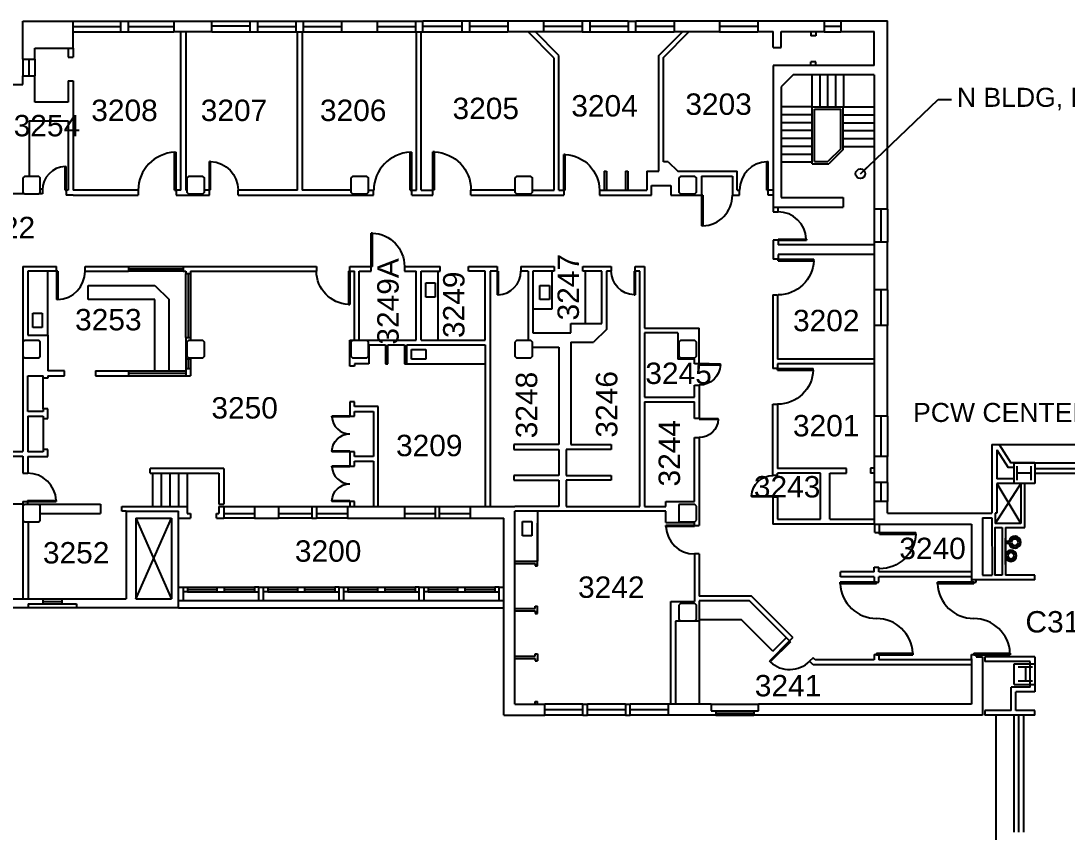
# Model space of a CAD drawing. Header units: inches. Extents: x -255 to 5932, y -1112 to 3109.
# Drawn here: x 1961 to 3281, y 1326 to 2350 of the extents above; entities that cross this region are included whole.
import ezdxf

# ---------------------------------------------------------------- set-up
doc = ezdxf.new("R2010")
doc.units = ezdxf.units.IN
doc.header["$LTSCALE"] = 48
doc.header["$MEASUREMENT"] = 0
doc.layers.get('0').update_dxf_attribs({"linetype": 'CONTINUOUS'})
for name, color, linetype in [('A-ANNO-RNUM', 4, 'CONTINUOUS'), ('A-ANNO-TEXT-STAIR', 4, 'CONTINUOUS'), ('A-DOOR', 2, 'CONTINUOUS'), ('A-FLOR-CASE', 3, 'CONTINUOUS'), ('A-FLOR-PFIX', 2, 'CONTINUOUS'), ('A-FLOR-STRS', 2, 'CONTINUOUS'), ('A-GLAZ', 2, 'CONTINUOUS'), ('A-GLAZ-SILL', 1, 'CONTINUOUS'), ('A-SHAFT', 1, 'CONTINUOUS'), ('A-WALL-FULL', 6, 'CONTINUOUS'), ('S-COLS', 5, 'CONTINUOUS')]:
    doc.layers.add(name, color=color, linetype=linetype)
doc.layers.get('0').freeze()
doc.styles.add('ARIAL', font='arial.ttf')
doc.styles.get("Standard").update_dxf_attribs({"font": 'SIMPLEX'})
doc.dimstyles.new('DIM1-4', dxfattribs={"dimscale": 48, "dimtxt": 0.09375, "dimasz": 0.125, "dimexe": 0.125, "dimexo": 0.09375, "dimgap": 0.046875, "dimtad": 1, "dimdec": 4, "dimzin": 7, "dimdsep": 46, "dimlunit": 4, "dimtxsty": 'Standard', "dimblk": 'TICK', "dimcen": 2.25, "dimdle": 1.5, "dimadec": 0, "dimazin": 0, "dimtfac": 1, "dimtdec": 4, "dimtix": 1, "dimtofl": 0, "dimtmove": 2, "dimatfit": 3, "dimldrblk": 'TICK', "dimfxl": 1, "dimtolj": 1, "dimtzin": 0, "dimarcsym": 0})

# ---------------------------------------------------------------- blocks, each defined once
blk = doc.blocks.new('DOOR42')
at = {"layer": 'A-DOOR'}
for p, q in [((0, 1.75), (0, 0)), ((0, 1.75), (42.5, 1.75)), ((0, 0), (42.5, 0)), ((42.5, 1.75), (42.5, 0))]:
    blk.add_line(p, q, dxfattribs=at)
blk.add_arc((0, 0), 42.5, 2.35991, 90, dxfattribs=at)
blk = doc.blocks.new('TICK')
at = {"linetype": 'Continuous'}
blk.add_line((0.99, 0), (-0.99, 0), dxfattribs=at)
at = {"color": 11}
blk.add_line((-0.22, -0.22), (0.22, 0.22), dxfattribs=at)
blk = doc.blocks.new('drinking_fountain_round_4114 - drinking_fountain_-_wall_mounted_359-1659656-DRINKING FOUNTAIN ENLARGED PLANS')
for p, q in [((-20, -2.6), (-20, -2.3)), ((-20, -2.6), (13, -2.6)), ((6.5, -7.2), (6.5, -2.6)), ((9.5, -2.6), (9.5, -7.2)), ((13, -2.6), (13, -2.3))]:
    blk.add_line(p, q)
for centre, radius, start, end in [((-9, -9.6), 7.11, 90, 270), ((-9, -9.6), 6, 90, 270), ((-9, -9.6), 4, 90, 270), ((-9, -9.6), 7.11, 270, 90), ((-9, -9.6), 6, 270, 90), ((-9, -9.6), 4, 270, 90), ((8, -14.5), 7.5, 101.537, 78.463), ((8, -14.5), 6.5, 90, 270), ((8, -14.5), 4.02, 90, 270), ((8, -14.5), 6.5, 270, 90), ((8, -14.5), 4.02, 270, 90)]:
    blk.add_arc(centre, radius, start, end)

msp = doc.modelspace()

# ---------------------------------------------------------------- linework, layer by layer
at = {"layer": 'A-FLOR-CASE'}
for p, q in [((1994.9, 1953), (1994.9, 2034.1)), ((2487, 2034), (2487, 1947)), ((2631, 2034), (2631, 1986)), ((2673, 2034), (2673, 1968)), ((2046, 1998), (2046, 2016)), ((2046, 2016), (2130, 2016)), ((2130, 2016), (2148, 1998)), ((2130, 1998), (2046, 1998)), ((2130, 1908), (2130, 1998)), ((2148, 1908), (2148, 1998)), ((2631, 1986), (2607, 1986)), ((2448, 1917), (2547, 1917)), ((1989, 1860), (1989, 1899)), ((1989, 1848.1), (1989, 1809.1)), ((1963.5, 1740), (1939.5, 1740)), ((2613, 1731), (2613, 1668)), ((2613, 1668), (2613, 1716)), ((2870.4, 1593.8), (2817, 1593.8)), ((2817, 1592.1), (2817, 1487.5)), ((2909.9, 1554.4), (2870.4, 1593.8)), ((2909.9, 1554.4), (2926.8, 1571.3))]:
    msp.add_line(p, q, dxfattribs=at)
at = {"layer": 'A-FLOR-PFIX'}
for p, q in [((2472, 2019), (2484, 2019)), ((2472, 2001), (2472, 2019)), ((2484, 2019), (2484, 2001)), ((2616, 2016), (2628, 2016)), ((2616, 1998), (2616, 2016)), ((2628, 2016), (2628, 1998)), ((2484, 2001), (2472, 2001)), ((2628, 1998), (2616, 1998)), ((1975.9, 1980.8), (1987.9, 1980.8)), ((1975.9, 1962.8), (1975.9, 1980.8)), ((1987.9, 1980.8), (1987.9, 1962.8)), ((1987.9, 1962.8), (1975.9, 1962.8)), ((2454, 1923), (2454, 1935)), ((2454, 1935), (2472, 1935)), ((2472, 1935), (2472, 1923)), ((2472, 1923), (2454, 1923)), ((2593.9, 1699.9), (2593.9, 1717.9)), ((2593.9, 1717.9), (2605.9, 1717.9)), ((2605.9, 1717.9), (2605.9, 1699.9)), ((2605.9, 1699.9), (2593.9, 1699.9))]:
    msp.add_line(p, q, dxfattribs=at)
at = {"layer": 'A-FLOR-STRS'}
for p, q in [((2959.5, 2241.3), (2959.5, 2281.5)), ((2969.5, 2241.3), (2969.5, 2281.5)), ((2979.5, 2241.3), (2979.5, 2281.5)), ((2989.5, 2241.3), (2989.5, 2281.5)), ((2999.5, 2241.3), (2999.5, 2281.5)), ((2959.5, 2241.3), (2920.5, 2241.3)), ((2959.5, 2231.3), (2920.5, 2231.3)), ((2959.5, 2169.3), (2959.5, 2241.3)), ((2959.5, 2241.3), (2998.8, 2241.3)), ((2962.5, 2172.3), (2962.5, 2238.3)), ((2962.5, 2238.3), (2995.8, 2238.3)), ((2995.8, 2188.5), (2995.8, 2238.3)), ((2998.8, 2187.3), (2998.8, 2241.3)), ((2998.8, 2241.3), (3037.8, 2241.3)), ((2998.8, 2231.3), (3037.8, 2231.3)), ((2959.5, 2221.3), (2920.5, 2221.3)), ((2998.8, 2221.3), (3037.8, 2221.3)), ((2959.5, 2211.3), (2920.5, 2211.3)), ((2998.8, 2211.3), (3037.8, 2211.3)), ((2959.5, 2201.3), (2920.5, 2201.3)), ((2998.8, 2201.3), (3037.8, 2201.3)), ((2959.5, 2191.3), (2920.5, 2191.3)), ((2959.5, 2181.3), (2920.5, 2181.3)), ((2995.8, 2188.5), (2979.5, 2172.3)), ((2998.8, 2187.3), (2980.8, 2169.3)), ((2998.8, 2191.3), (3037.8, 2191.3)), ((2959.5, 2171.3), (2920.5, 2171.3)), ((2959.5, 2169.3), (2980.8, 2169.3)), ((2962.5, 2172.3), (2979.5, 2172.3)), ((2127, 1779), (2127, 1737)), ((2138, 1779), (2138, 1737)), ((2149, 1779), (2149, 1737)), ((2160, 1779), (2160, 1737)), ((2171, 1779), (2171, 1737))]:
    msp.add_line(p, q, dxfattribs=at)
at = {"layer": 'A-GLAZ'}
for p, q in [((2026.9, 2342.8), (2087, 2342.8)), ((2096.4, 2342.8), (2153.9, 2342.8)), ((2250, 2342.9), (2202, 2342.9)), ((2259.9, 2342.8), (2307.9, 2342.8)), ((2317.8, 2342.8), (2365.4, 2342.8)), ((2410.5, 2342.8), (2458.8, 2342.8)), ((2468.3, 2342.9), (2517.7, 2342.9)), ((2527, 2342.9), (2575.6, 2342.9)), ((2620.5, 2342.9), (2669.4, 2342.9)), ((2679.7, 2342.9), (2727.6, 2342.9)), ((2737.1, 2342.9), (2785.5, 2342.9)), ((2842.8, 2343), (2890.8, 2343)), ((2974.8, 2343), (2995.8, 2343)), ((1971.1, 2301.3), (1971.1, 2280.3)), ((3046.1, 2112.3), (3046.1, 2070.3)), ((2097, 2037), (2165.9, 2037)), ((2171.9, 2031), (2171.9, 1950)), ((3046.1, 2010.3), (3046.1, 1965.3)), ((2172, 1923), (2172, 1911)), ((2097, 1905), (2169, 1905)), ((3046.1, 1851), (3046.1, 1800)), ((3240.5, 1785), (3334.5, 1785)), ((3046.1, 1767.3), (3046.1, 1743.3)), ((2217, 1728), (2256, 1728)), ((2286, 1728), (2328, 1728)), ((2334, 1728), (2373, 1728)), ((2445, 1728), (2484, 1728)), ((2489, 1728), (2528, 1728)), ((2171.2, 1632), (2208.9, 1632)), ((2217.9, 1632), (2256, 1632)), ((2272.5, 1632), (2310.4, 1632)), ((2319.4, 1632), (2357.2, 1632)), ((2373.8, 1632), (2411.6, 1632)), ((2420.6, 1632), (2458.5, 1632)), ((2475, 1632), (2512.6, 1632)), ((2521.6, 1632), (2559.2, 1632)), ((1989, 1617), (2013, 1617)), ((2622.1, 1480.8), (2670.1, 1480.8)), ((2676.2, 1480.8), (2724, 1480.8)), ((2730.1, 1480.8), (2778.2, 1480.8)), ((2838, 1476), (2886, 1476)), ((3220.5, 1326), (3220.5, 1473.5))]:
    msp.add_line(p, q, dxfattribs=at)
at = {"layer": 'A-GLAZ-SILL'}
for p, q in [((2026.8, 2349.6), (2087, 2349.6)), ((2096.4, 2349.6), (2153.9, 2349.6)), ((2201.9, 2349.6), (2249.9, 2349.6)), ((2259.9, 2349.6), (2307.9, 2349.6)), ((2317.8, 2349.6), (2365.4, 2349.6)), ((2410.4, 2349.6), (2458.8, 2349.6)), ((2468.3, 2349.7), (2517.7, 2349.7)), ((2527.1, 2349.7), (2575.4, 2349.7)), ((2620.4, 2349.7), (2669.3, 2349.7)), ((2727.5, 2349.6), (2679.6, 2349.6)), ((2785.4, 2349.6), (2736.9, 2349.6)), ((2842.8, 2349.7), (2890.8, 2349.7)), ((2974.8, 2349.7), (2995.8, 2349.7)), ((2026.8, 2335.8), (2087, 2335.8)), ((2096.7, 2335.8), (2153.9, 2335.8)), ((2201.9, 2335.8), (2249.9, 2335.8)), ((2259.9, 2335.8), (2307.9, 2335.8)), ((2317.8, 2335.8), (2365.4, 2335.8)), ((2410.4, 2335.9), (2458.8, 2335.9)), ((2468.3, 2336), (2517.7, 2336)), ((2527.1, 2336), (2575.4, 2336)), ((2620.4, 2336.2), (2669.3, 2336.2)), ((2679.6, 2336.1), (2727.5, 2336.1)), ((2736.9, 2336.1), (2785.4, 2336.1)), ((2842.8, 2336.1), (2890.8, 2336.1)), ((2974.8, 2336.1), (2995.8, 2336.1)), ((1963.5, 2301.3), (1963.5, 2280.3)), ((1978.8, 2301.3), (1978.8, 2280.3)), ((3037.8, 2112.3), (3037.8, 2070.3)), ((3054.5, 2112.3), (3054.5, 2070.3)), ((2097, 2040), (2165.9, 2040)), ((2165.9, 2034), (2097, 2034)), ((2168.9, 2031), (2168.9, 1950)), ((2174.9, 2031), (2174.9, 1950)), ((3037.8, 2010.3), (3037.8, 1965.3)), ((3054.5, 2010.3), (3054.5, 1965.3)), ((2169, 1923), (2169, 1911)), ((2175, 1923), (2175, 1911)), ((2097, 1908), (2169, 1908)), ((2097, 1902), (2169, 1902)), ((3037.8, 1851), (3037.8, 1800)), ((3054.5, 1851), (3054.5, 1800)), ((3240.5, 1792), (3334.5, 1792)), ((3240.5, 1779), (3334.5, 1779)), ((3037.8, 1767.3), (3037.8, 1743.3)), ((3054.5, 1767.3), (3054.5, 1743.3)), ((2217, 1737), (2256, 1737)), ((2286, 1737), (2328, 1737)), ((2334, 1737), (2373, 1737)), ((2445, 1737), (2484, 1737)), ((2489, 1737), (2528, 1737)), ((2256, 1722), (2217, 1722)), ((2328, 1722), (2286, 1722)), ((2373, 1722), (2334, 1722)), ((2445, 1722), (2484, 1722)), ((2489, 1722), (2528, 1722)), ((2171.2, 1635), (2208.9, 1635)), ((2171.2, 1629), (2208.9, 1629)), ((2217.9, 1635), (2256, 1635)), ((2217.9, 1629), (2256, 1629)), ((2272.5, 1635), (2310.4, 1635)), ((2272.5, 1629), (2357.2, 1629)), ((2319.4, 1635), (2357.2, 1635)), ((2373.8, 1635), (2411.6, 1635)), ((2373.8, 1629), (2458.5, 1629)), ((2420.6, 1635), (2458.5, 1635)), ((2475, 1635), (2512.6, 1635)), ((2475, 1629), (2512.6, 1629)), ((2521.6, 1635), (2559.2, 1635)), ((2521.6, 1629), (2559.2, 1629)), ((1989, 1620.5), (2013, 1620.5)), ((1989, 1614), (2013, 1614)), ((2622, 1487.8), (2670, 1487.8)), ((2676, 1487.8), (2724, 1487.8)), ((2730, 1487.8), (2778.2, 1487.8)), ((2832, 1487.5), (2892, 1487.5)), ((2838, 1479), (2886, 1479)), ((2670, 1473.7), (2622, 1473.7)), ((2724, 1473.7), (2676, 1473.7)), ((2778.2, 1473.7), (2730, 1473.7)), ((2838, 1473.5), (2886, 1473.5)), ((3214.5, 1326), (3214.5, 1473.5)), ((3226.5, 1326), (3226.5, 1473.5))]:
    msp.add_line(p, q, dxfattribs=at)
at = {"layer": 'A-SHAFT'}
for p, q in [((2106, 1722), (2151, 1620)), ((2106, 1620), (2151, 1722))]:
    msp.add_line(p, q, dxfattribs=at)
for points in [[(3223, 1766), (3190.5, 1715.3)], [(3192.5, 1766), (3223, 1715.3)]]:
    msp.add_lwpolyline(points, dxfattribs=at)
at = {"layer": 'A-WALL-FULL'}
for p, q in [((1963.5, 2349.5), (2026.8, 2349.5)), ((1963.5, 2301.3), (1963.5, 2349.5)), ((2026.8, 2315.5), (2026.8, 2349.5)), ((2087, 2335.9), (2087, 2349.6)), ((2087, 2349.6), (2096.4, 2349.6)), ((2096.4, 2349.6), (2096.4, 2335.9)), ((2153.9, 2349.6), (2153.9, 2335.8)), ((2153.9, 2349.6), (2201.9, 2349.6)), ((2201.9, 2335.8), (2201.9, 2349.6)), ((2249.9, 2349.6), (2249.9, 2335.8)), ((2249.9, 2349.6), (2259.9, 2349.6)), ((2259.9, 2335.8), (2259.9, 2349.6)), ((2307.9, 2349.6), (2307.9, 2335.8)), ((2307.9, 2349.6), (2317.8, 2349.6)), ((2317.8, 2335.8), (2317.8, 2349.6)), ((2365.4, 2349.6), (2365.4, 2335.9)), ((2365.4, 2349.6), (2410.4, 2349.6)), ((2410.4, 2349.6), (2410.4, 2335.9)), ((2458.8, 2349.6), (2458.8, 2335.9)), ((2458.8, 2349.6), (2468.3, 2349.6)), ((2468.3, 2336), (2468.3, 2349.6)), ((2517.7, 2336), (2517.7, 2349.7)), ((2517.7, 2349.7), (2527.1, 2349.7)), ((2527.1, 2349.7), (2527.1, 2336)), ((2575.4, 2349.7), (2575.4, 2336.2)), ((2575.4, 2349.7), (2620.4, 2349.7)), ((2620.4, 2349.7), (2620.4, 2336.2)), ((2669.3, 2349.7), (2669.3, 2336.2)), ((2669.3, 2349.7), (2679.6, 2349.7)), ((2679.6, 2336.1), (2679.6, 2349.7)), ((2727.5, 2349.5), (2727.5, 2336.1)), ((2727.6, 2349.6), (2736.9, 2349.6)), ((2736.9, 2336.1), (2736.9, 2349.6)), ((2785.4, 2349.7), (2785.4, 2336.2)), ((2785.4, 2349.7), (2842.8, 2349.7)), ((2842.8, 2349.7), (2842.8, 2336.2)), ((2890.8, 2349.7), (2890.8, 2336.2)), ((2890.8, 2349.7), (2974.8, 2349.7)), ((2974.8, 2349.7), (2974.8, 2336.2)), ((2995.8, 2349.7), (2995.8, 2336.2)), ((2995.8, 2349.7), (3054.5, 2349.7)), ((3054.5, 2112.3), (3054.5, 2349.7)), ((2087, 2335.8), (2096.7, 2335.8)), ((2201.9, 2335.8), (2153.9, 2335.8)), ((2163, 2136), (2163, 2335.9)), ((2169, 2335.8), (2169, 2136)), ((2249.9, 2335.8), (2259.9, 2335.8)), ((2307.9, 2335.8), (2317.8, 2335.8)), ((2310.1, 2136), (2310.1, 2335.9)), ((2315.9, 2335.8), (2315.9, 2136)), ((2365.4, 2335.9), (2410.4, 2335.9)), ((2458.8, 2335.9), (2468.3, 2335.9)), ((2460.3, 2136), (2460.3, 2336.2)), ((2466, 2136), (2466, 2336.2)), ((2517.7, 2336), (2527.1, 2336)), ((2575.4, 2336.2), (2620.4, 2336.2)), ((2634, 2302.9), (2600.8, 2336.2)), ((2640, 2306), (2609.9, 2336.2)), ((2669.3, 2336), (2679.6, 2336)), ((2727.5, 2336.1), (2736.9, 2336.1)), ((2766, 2305.9), (2796.3, 2336.2)), ((2772, 2303.7), (2804.5, 2336.2)), ((2785.4, 2336.2), (2842.8, 2336.2)), ((2890.8, 2336.2), (2910.5, 2336.2)), ((2910.5, 2316.3), (2910.5, 2336.2)), ((2920.5, 2316.3), (2920.5, 2336.2)), ((2920.5, 2336.2), (2974.8, 2336.2)), ((2958, 2336.3), (2958, 2331)), ((2964.1, 2331), (2958, 2331)), ((2964.1, 2336.3), (2964.1, 2331)), ((2995.8, 2336.2), (3037.8, 2336.2)), ((3037.8, 2293.5), (3037.8, 2336.2)), ((1978.8, 2315.5), (2026.8, 2315.5)), ((1978.8, 2301.3), (1978.8, 2315.5)), ((2020.8, 2315.5), (2020.8, 2304)), ((2026.8, 2315.5), (2026.8, 2304)), ((2910.5, 2316.3), (2920.5, 2316.3)), ((1963.5, 2301.3), (1978.8, 2301.3)), ((2020.8, 2304), (2026.8, 2304)), ((2634, 2136.1), (2634, 2302.9)), ((2640, 2136), (2640, 2306)), ((2766, 2160), (2766, 2305.9)), ((2772, 2172), (2772, 2303.7)), ((2964.1, 2298), (2958, 2298)), ((2958, 2293.5), (2958, 2298)), ((2964.1, 2293.5), (2964.1, 2298)), ((2910.5, 2293.5), (2910.5, 2114.7)), ((3037.8, 2293.5), (2910.5, 2293.5)), ((1963.5, 2269.5), (1963.5, 2280.3)), ((1963.5, 2280.3), (1978.8, 2280.3)), ((1978.8, 2247.3), (1978.8, 2280.3)), ((2020.8, 2274), (2026.8, 2274)), ((2020.8, 2274), (2020.8, 2247.3)), ((2026.8, 2274), (2026.8, 2136)), ((2935.5, 2281.5), (2920.5, 2266.5)), ((3037.8, 2281.5), (2935.5, 2281.5)), ((3037.8, 2281.5), (3037.8, 2112.3)), ((3054.5, 2202.5), (3054.5, 2277.4)), ((1936.8, 2269.5), (1963.5, 2269.5)), ((2920.5, 2266.5), (2920.5, 2126.7)), ((2020.8, 2247.3), (1978.8, 2247.3)), ((1971.3, 2223.5), (1971.3, 2153.5)), ((1971.3, 2223.5), (2020.8, 2223.5)), ((2020.8, 2223.5), (2020.8, 2136)), ((2778, 2172), (2772, 2172)), ((2778, 2172), (2790, 2160)), ((2697, 2160), (2700, 2160)), ((2697, 2160), (2697, 2136)), ((2700, 2160), (2700, 2136)), ((2724, 2160), (2727, 2160)), ((2724, 2160), (2724, 2136)), ((2727, 2160), (2727, 2136)), ((2751, 2160), (2751, 2136)), ((2751, 2160), (2766, 2160)), ((2790, 2160), (2865, 2160)), ((2820, 2154), (2820, 2130)), ((2820, 2154), (2859, 2154)), ((2859, 2154), (2859, 2130)), ((2865, 2136), (2865, 2160)), ((2757, 2130), (2757, 2142)), ((2757, 2142), (2781, 2142)), ((2781, 2142), (2781, 2130)), ((1965.5, 2131.5), (1935, 2131.5)), ((1988.2, 2131.6), (1983.6, 2131.6)), ((1988.2, 2137.5), (1985.5, 2137.5)), ((1988.2, 2137.5), (1988.2, 2131.6)), ((2020.8, 2136), (2018.2, 2136)), ((2018.2, 2136), (2018.2, 2130)), ((2026.8, 2130), (2018.2, 2130)), ((2109, 2136), (2026.8, 2136)), ((2026.8, 2130), (2109, 2130)), ((2109, 2136), (2109, 2130)), ((2157, 2136), (2157, 2130)), ((2163, 2136), (2157, 2136)), ((2157, 2130), (2199, 2130)), ((2170.5, 2136), (2169, 2136)), ((2199, 2136), (2192.5, 2136)), ((2199, 2130), (2199, 2136)), ((2235, 2130), (2235, 2136)), ((2310.1, 2136), (2235, 2136)), ((2235, 2130), (2406.1, 2130)), ((2377.6, 2136), (2315.9, 2136)), ((2399.6, 2136), (2406.1, 2136)), ((2406.1, 2130), (2406.1, 2136)), ((2454.3, 2130), (2454.3, 2136)), ((2454.3, 2136), (2460.3, 2136)), ((2454.3, 2130), (2481, 2130)), ((2466, 2136), (2481, 2136)), ((2481, 2130), (2481, 2136)), ((2529, 2130), (2529, 2136.1)), ((2584.5, 2136.1), (2529, 2136.1)), ((2529, 2130), (2646, 2130)), ((2606.6, 2136.1), (2634, 2136.1)), ((2640, 2136), (2646, 2136)), ((2646, 2136), (2646, 2130)), ((2691, 2136), (2691, 2130)), ((2691, 2136), (2751, 2136)), ((2691, 2130), (2757, 2130)), ((2781, 2130), (2820, 2130)), ((2859, 2130), (2868, 2130)), ((2865, 2136), (2868, 2136)), ((2868, 2130), (2868, 2136)), ((2904, 2130), (2904, 2136.1)), ((2910.5, 2136.1), (2904, 2136.1)), ((2910.5, 2130), (2904, 2130)), ((2920.5, 2126.7), (2998.8, 2126.7)), ((2998.8, 2126.7), (2998.8, 2114.7)), ((2910.5, 2114.7), (2998.8, 2114.7)), ((2910.5, 2114.7), (2910.5, 2108.7)), ((2916.5, 2108.7), (2916.5, 2114.7)), ((2910.5, 2108.7), (2916.5, 2108.7)), ((3054.5, 2112.3), (3037.8, 2112.3)), ((2916.5, 2073), (2910.5, 2073)), ((2910.5, 2073), (2910.5, 2049)), ((2916.5, 2073), (2916.5, 2067.1)), ((3038, 2067.1), (2916.5, 2067.1)), ((3054.5, 2070.3), (3037.8, 2070.3)), ((3037.8, 2070.3), (3037.8, 2010.3)), ((3054.5, 2010.3), (3054.5, 2070.3)), ((2916.5, 2049), (2910.5, 2049)), ((2916.5, 2055), (2916.5, 2049)), ((3038, 2055), (2916.5, 2055)), ((1963.5, 2040), (1963.5, 1806.5)), ((1963.5, 2040), (2006, 2040)), ((1969.9, 2034), (1969.9, 1953)), ((2006, 2034), (1969.9, 2034)), ((2006, 2034), (2006, 2040)), ((2042, 2034), (2042, 2040)), ((2042, 2040), (2097, 2040)), ((2042, 2034), (2097, 2034)), ((2097, 2040), (2097, 2034)), ((2165.9, 2040), (2165.9, 2034)), ((2165.9, 2040), (2334, 2040)), ((2165.9, 2034), (2169, 2034)), ((2169, 2034), (2169, 2031)), ((2174.9, 2034), (2334, 2034)), ((2174.9, 2034), (2174.9, 2031)), ((2334, 2040), (2334, 2034)), ((2376, 2034), (2376, 2040)), ((2376, 2040), (2403, 2040)), ((2376, 2034), (2382, 2034)), ((2382, 1947), (2382, 2034)), ((2388, 1947), (2388, 2034)), ((2388, 2034), (2403, 2034)), ((2403, 2034), (2403, 2040)), ((2445, 2040), (2445, 2034)), ((2445, 2040), (2490, 2040)), ((2445, 2034), (2460, 2034)), ((2460, 1947), (2460, 2034)), ((2466, 1947), (2466, 2034)), ((2466, 2034), (2490, 2034)), ((2490, 2034), (2490, 2040)), ((2526, 2034), (2526, 2040)), ((2526, 2040), (2562, 2040)), ((2547, 2034), (2526, 2034)), ((2547, 1947), (2547, 2034)), ((2562, 2034), (2553, 2034)), ((2553, 2034), (2553, 1737)), ((2562, 2040), (2562, 2034)), ((2592, 2040), (2592, 2034)), ((2592, 2040), (2634, 2040)), ((2601, 2034), (2592, 2034)), ((2601, 2034), (2601, 1947)), ((2634, 2034), (2607, 2034)), ((2607, 2034), (2607, 1956)), ((2634, 2040), (2634, 2034)), ((2670, 2034), (2670, 2040)), ((2670, 2040), (2706, 2040)), ((2694, 2034), (2670, 2034)), ((2694, 1968), (2694, 2034)), ((2706, 2034), (2700, 2034)), ((2700, 2034), (2700, 1960.3)), ((2706, 2040), (2706, 2034)), ((2736, 2034), (2736, 2040)), ((2736, 2040), (2748, 2040)), ((2742, 2034), (2736, 2034)), ((2742, 1737), (2742, 2034)), ((2748, 2040), (2748, 1962)), ((2168.9, 2031), (2174.9, 2031)), ((3054.5, 2010.3), (3037.8, 2010.3)), ((2910, 2004), (2910, 1911)), ((2910, 2004), (2916, 2004)), ((2916, 2004), (2916, 1923)), ((2655, 1956), (2655, 1968)), ((2655, 1968), (2694, 1968)), ((2607, 1956), (2655, 1956)), ((2700, 1960.3), (2683.8, 1944.2)), ((2748, 1962), (2817, 1962)), ((2790, 1956), (2748, 1956)), ((2748, 1956), (2748, 1875)), ((2790, 1956), (2790, 1923)), ((2817, 1917), (2817, 1962)), ((3054.5, 1965.3), (3037.8, 1965.3)), ((3037.8, 1965.3), (3037.8, 1851)), ((3054.5, 1851), (3054.5, 1965.3)), ((1969.9, 1953), (1994.9, 1953)), ((1995, 1953), (1995, 1908)), ((2168.9, 1950), (2174.9, 1950)), ((2169, 1950), (2169, 1947)), ((2169, 1947), (2169, 1923)), ((2174.9, 1950), (2174.9, 1946.5)), ((2376, 1947), (2382, 1947)), ((2376, 1914), (2376, 1947)), ((2388, 1947), (2460, 1947)), ((2400, 1941), (2421, 1941)), ((2400, 1941), (2400, 1917)), ((2421, 1941), (2421, 1917)), ((2424, 1917), (2424, 1941)), ((2424, 1941), (2445, 1941)), ((2445, 1941), (2445, 1917)), ((2448, 1917), (2448, 1941)), ((2448, 1941), (2547, 1941)), ((2466, 1947), (2547, 1947)), ((2547, 1941), (2547, 1737)), ((2655, 1944.2), (2655, 1815)), ((2655, 1944.2), (2683.8, 1944.2)), ((2607, 1938), (2640, 1938)), ((2640, 1938), (2640, 1815)), ((2175, 1923), (2169, 1923)), ((2175, 1924.5), (2175, 1923)), ((2400, 1917), (2382, 1917)), ((2382, 1917), (2382, 1914)), ((2421, 1917), (2424, 1917)), ((2445, 1917), (2448, 1917)), ((2811, 1923), (2790, 1923)), ((2811, 1917), (2811, 1923)), ((2817, 1917), (2811, 1917)), ((3038, 1923), (2916, 1923)), ((2916, 1917), (2916, 1911)), ((3038, 1917), (2916, 1917)), ((1969.9, 1902), (1989, 1902)), ((1969.9, 1857), (1969.9, 1902)), ((1989, 1899), (1989, 1902)), ((2016, 1908), (1995, 1908)), ((1995, 1902), (1995, 1899)), ((1995, 1902), (2016, 1902)), ((2016, 1902), (2016, 1908)), ((2055, 1908), (2097, 1908)), ((2055, 1908), (2055, 1902)), ((2055, 1902), (2097, 1902)), ((2097, 1908), (2097, 1902)), ((2169, 1911), (2175, 1911)), ((2169, 1911), (2169, 1908)), ((2169, 1908), (2169, 1902)), ((2169, 1902), (2175, 1902)), ((2175, 1911), (2175, 1902)), ((2382, 1914), (2376, 1914)), ((2916, 1911), (2910, 1911)), ((1995, 1899), (1989, 1899)), ((2811, 1875), (2811, 1890)), ((2811, 1890), (2817, 1890)), ((2817, 1890), (2817, 1848)), ((2748, 1875), (2811, 1875)), ((2382, 1869), (2376, 1869)), ((2376, 1869), (2376, 1851)), ((2382, 1863), (2382, 1869)), ((2412, 1863), (2382, 1863)), ((2412, 1737), (2412, 1863)), ((2748, 1869), (2811, 1869)), ((2748, 1869), (2748, 1737)), ((2811, 1848), (2811, 1869)), ((2910, 1776), (2910, 1866)), ((2910, 1866), (2916, 1866)), ((2916, 1866), (2916, 1785)), ((1989, 1857), (1969.9, 1857)), ((1969.9, 1851), (1969.9, 1806)), ((1969.9, 1851), (1989, 1851)), ((1995, 1860), (1989, 1860)), ((1989, 1860), (1989, 1857)), ((1989, 1851), (1989, 1848)), ((1995, 1848), (1995, 1860)), ((2376, 1851), (2382, 1851)), ((2382, 1851), (2382, 1857)), ((2382, 1857), (2406, 1857)), ((2406, 1857), (2406, 1800)), ((3054.5, 1851), (3037.8, 1851)), ((1989, 1848), (1995, 1848)), ((2817, 1848), (2811, 1848)), ((2811, 1743), (2811, 1824)), ((2811, 1824), (2817, 1824)), ((2817, 1824), (2817, 1713)), ((1995, 1809), (1989, 1809)), ((1989, 1809), (1989, 1806)), ((1995, 1800), (1995, 1809)), ((2640, 1815), (2583, 1815)), ((2583, 1815), (2583, 1809)), ((2583, 1809), (2640, 1809)), ((2640, 1809), (2640, 1776)), ((2649, 1809), (2649, 1776)), ((2706, 1809), (2649, 1809)), ((2655, 1815), (2706, 1815)), ((2706, 1815), (2706, 1809)), ((3186.5, 1815), (3195.5, 1815)), ((3186.5, 1815), (3186.5, 1728.5)), ((3195.5, 1815), (3552, 1815)), ((3195.5, 1815), (3210.2, 1792)), ((1926, 1806.5), (1963.5, 1806.5)), ((1926, 1800.5), (1963.5, 1800.5)), ((1963.5, 1800.5), (1963.5, 1779)), ((1989, 1806), (1969.9, 1806)), ((1969.9, 1800), (1995, 1800)), ((1969.9, 1800), (1969.9, 1779)), ((2382, 1806), (2376, 1806)), ((2376, 1806), (2376, 1788)), ((2382, 1800), (2382, 1806)), ((2406, 1800), (2382, 1800)), ((3054.5, 1800), (3037.8, 1800)), ((3037.8, 1800), (3037.8, 1767.3)), ((3054.5, 1767.3), (3054.5, 1800)), ((3192.5, 1808.6), (3192.5, 1772)), ((3192.5, 1808.6), (3207, 1786)), ((2217, 1785), (2124, 1785)), ((2124, 1779), (2124, 1785)), ((2217, 1785), (2217, 1740)), ((2376, 1788), (2382, 1788)), ((2382, 1788), (2382, 1794)), ((2382, 1794), (2406, 1794)), ((2406, 1794), (2406, 1737)), ((3003, 1785), (2916, 1785)), ((3003, 1779), (3003, 1785)), ((3033, 1785.2), (3033, 1779)), ((3037.7, 1785.2), (3033, 1785.2)), ((3214.5, 1786), (3207, 1786)), ((3240.5, 1792), (3210.2, 1792)), ((3214.5, 1766), (3214.5, 1792)), ((3214.5, 1792), (3240.5, 1792)), ((3240.5, 1792), (3240.5, 1766)), ((1963.5, 1779), (1969.9, 1779)), ((2124, 1779), (2211, 1779)), ((2211, 1779), (2211, 1740)), ((2640, 1776), (2583, 1776)), ((2583, 1776), (2583, 1770)), ((2583, 1770), (2640, 1770)), ((2640, 1770), (2640, 1737)), ((2649, 1776), (2706, 1776)), ((2649, 1770), (2649, 1737)), ((2706, 1770), (2649, 1770)), ((2706, 1776), (2706, 1770)), ((2916, 1776), (2910, 1776)), ((2970, 1779), (2916, 1779)), ((2916, 1776), (2916, 1779)), ((2970, 1720.9), (2970, 1779)), ((2982, 1721), (2982, 1779)), ((2982, 1779), (3003, 1779)), ((3037.7, 1779), (3033, 1779)), ((3214.5, 1772), (3192.5, 1772)), ((3054.5, 1767.3), (3037.8, 1767.3)), ((3214.5, 1766), (3192.5, 1766)), ((3192.5, 1766), (3192.5, 1728.5)), ((3240.5, 1766), (3214.5, 1766)), ((3223, 1766), (3223, 1715.3)), ((3228, 1710.3), (3228, 1766)), ((1963.5, 1743), (1969.5, 1743)), ((1963.5, 1743), (1963.5, 1620.5)), ((1969.5, 1743), (1969.5, 1740)), ((2382, 1743), (2376, 1743)), ((2376, 1743), (2376, 1737)), ((2382, 1737), (2382, 1743)), ((2775, 1737), (2775, 1743)), ((2775, 1743), (2811, 1743)), ((2910, 1749), (2916, 1749)), ((2910, 1749), (2910, 1714.5)), ((2916, 1749), (2916, 1720.9)), ((3054.5, 1743.3), (3037.8, 1743.3)), ((3037.8, 1743.3), (3037.8, 1714.5)), ((3054.5, 1728.5), (3054.5, 1743.3)), ((1969.5, 1740), (2061.5, 1740)), ((2061.5, 1740), (2061.5, 1728)), ((2088.5, 1737), (2171, 1737)), ((2088.5, 1731), (2088.5, 1737)), ((2094, 1731), (2088.5, 1731)), ((2094, 1731), (2094, 1620.5)), ((2094, 1731), (2160, 1731)), ((2160, 1609), (2160, 1731)), ((2171, 1737), (2171, 1728)), ((2211, 1740), (2217, 1740)), ((2211, 1737), (2211, 1728)), ((2211, 1737), (2217, 1737)), ((2217, 1737), (2217, 1722)), ((2256, 1737), (2256, 1722)), ((2256, 1737), (2286, 1737)), ((2286, 1737), (2286, 1722)), ((2328, 1737), (2328, 1722)), ((2328, 1737), (2334, 1737)), ((2334, 1737), (2334, 1722)), ((2373, 1737), (2373, 1722)), ((2373, 1737), (2376, 1737)), ((2376, 1737), (2445, 1737)), ((2445, 1737), (2445, 1722)), ((2484, 1737), (2484, 1722)), ((2484, 1737), (2489, 1737)), ((2489, 1737), (2489, 1722)), ((2528, 1737), (2528, 1722)), ((2528, 1737), (2584.5, 1737)), ((2640, 1737), (2584.5, 1737)), ((2584.5, 1487.6), (2584.5, 1731)), ((2775, 1731), (2584.5, 1731)), ((2649, 1737), (2742, 1737)), ((2748, 1737), (2775, 1737)), ((2775, 1716.9), (2775, 1731)), ((1970, 1717.5), (1970, 1620.5)), ((1986, 1728), (2061.5, 1728)), ((2106, 1722), (2151, 1722)), ((2106, 1722), (2106, 1620.5)), ((2151, 1722), (2151, 1620.5)), ((2160, 1722), (2175, 1722)), ((2171, 1728), (2175, 1728)), ((2175, 1728), (2175, 1722)), ((2208, 1722), (2208, 1728)), ((2208, 1728), (2211, 1728)), ((2208, 1722), (2217, 1722)), ((2256, 1722), (2286, 1722)), ((2328, 1722), (2334, 1722)), ((2373, 1722), (2445, 1722)), ((2484, 1722), (2489, 1722)), ((2528, 1722), (2570.5, 1722)), ((2570.5, 1473.7), (2570.5, 1722)), ((2775, 1716.9), (2811, 1716.9)), ((2811, 1713), (2811, 1716.9)), ((2916, 1720.9), (2970, 1720.9)), ((2982, 1721), (3037.7, 1721)), ((3054.5, 1728.5), (3174.5, 1728.5)), ((3174.5, 1728.5), (3186.5, 1728.5)), ((3174.5, 1722.5), (3186.5, 1722.5)), ((3174.5, 1722.5), (3174.5, 1650.3)), ((3186.5, 1722.5), (3186.6, 1650.3)), ((3192.5, 1728.5), (3190.5, 1728.5)), ((3190.5, 1728.5), (3190.5, 1715.3)), ((2811, 1713), (2817, 1713)), ((3038.6, 1714.5), (2910, 1714.5)), ((3038.5, 1714.5), (3160.5, 1714.5)), ((3038.5, 1704), (3038.5, 1714.5)), ((3038.5, 1704), (3044.5, 1704)), ((3044.5, 1704), (3044.5, 1714.5)), ((3160.5, 1714.5), (3160.5, 1644.3)), ((3223, 1715.3), (3190.5, 1715.3)), ((3190.5, 1710.3), (3199.4, 1710.3)), ((3199.4, 1710.3), (3199.4, 1650.3)), ((3203.5, 1710.3), (3228, 1710.3)), ((2817, 1677), (2811, 1677)), ((2811, 1677), (2811, 1617)), ((2817, 1677), (2817, 1623.8)), ((2584.9, 1668), (2613, 1668)), ((2584.9, 1665), (2610, 1665)), ((2610, 1665), (2610, 1662)), ((2613, 1662), (2613, 1668)), ((2610, 1662), (2613, 1662)), ((3037.8, 1654.3), (2995.2, 1654.3)), ((2995.2, 1648.3), (2995.2, 1654.3)), ((3037.8, 1660.3), (3043.8, 1660.3)), ((3037.8, 1654.3), (3037.8, 1660.3)), ((3043.8, 1654.3), (3043.8, 1660.3)), ((3160.5, 1654.3), (3043.8, 1654.3)), ((3174.5, 1650.3), (3186.6, 1650.3)), ((3199.4, 1650.3), (3192.5, 1650.3)), ((3240.5, 1650.3), (3203.5, 1650.3)), ((3240.5, 1644.3), (3240.5, 1650.3)), ((3037.8, 1648.3), (2995.2, 1648.3)), ((3037.8, 1648.3), (3037.8, 1641.3)), ((3037.8, 1641.3), (3043.8, 1641.3)), ((3160.5, 1648.3), (3043.8, 1648.3)), ((3043.8, 1641.3), (3043.8, 1648.3)), ((3174.5, 1644.3), (3160.5, 1644.3)), ((3160.5, 1644.3), (3160.5, 1641.3)), ((3160.5, 1641.3), (3166.5, 1641.3)), ((3166.5, 1641.3), (3166.5, 1644.3)), ((3240.5, 1644.3), (3174.5, 1644.3)), ((2160, 1635), (2166, 1635)), ((2160, 1618.2), (2160, 1635)), ((2166, 1635), (2171.2, 1635)), ((2166, 1618.2), (2166, 1635)), ((2171.2, 1629), (2166, 1629)), ((2171.2, 1635), (2171.2, 1629)), ((2208.9, 1635), (2217.9, 1635)), ((2208.9, 1629), (2208.9, 1635)), ((2208.9, 1629), (2217.9, 1629)), ((2217.9, 1629), (2217.9, 1635)), ((2261.2, 1635), (2256, 1635)), ((2256, 1635), (2256, 1629)), ((2256, 1629), (2261.2, 1629)), ((2261.2, 1618.2), (2261.2, 1635)), ((2261.2, 1635), (2267.2, 1635)), ((2267.2, 1618.2), (2267.2, 1635)), ((2267.2, 1635), (2272.5, 1635)), ((2272.5, 1629), (2267.2, 1629)), ((2272.5, 1635), (2272.5, 1629)), ((2310.4, 1629), (2310.4, 1635)), ((2310.4, 1635), (2319.4, 1635)), ((2310.4, 1629), (2319.4, 1629)), ((2319.4, 1629), (2319.4, 1635)), ((2357.2, 1635), (2357.2, 1629)), ((2362.5, 1635), (2357.2, 1635)), ((2357.2, 1629), (2362.5, 1629)), ((2362.5, 1635), (2368.5, 1635)), ((2362.5, 1618.2), (2362.5, 1635)), ((2368.5, 1635), (2373.8, 1635)), ((2368.5, 1618.2), (2368.5, 1635)), ((2373.8, 1629), (2368.5, 1629)), ((2373.8, 1635), (2373.8, 1629)), ((2411.6, 1635), (2420.6, 1635)), ((2411.6, 1629), (2411.6, 1635)), ((2411.6, 1629), (2420.6, 1629)), ((2420.6, 1629), (2420.6, 1635)), ((2458.5, 1635), (2458.5, 1629)), ((2463.8, 1635), (2458.5, 1635)), ((2458.5, 1629), (2463.8, 1629)), ((2463.8, 1635), (2469.8, 1635)), ((2463.8, 1618.2), (2463.8, 1635)), ((2469.8, 1635), (2475, 1635)), ((2469.8, 1618.2), (2469.8, 1635)), ((2475, 1629), (2469.8, 1629)), ((2475, 1635), (2475, 1629)), ((2512.6, 1629), (2512.6, 1635)), ((2512.6, 1635), (2521.6, 1635)), ((2512.6, 1629), (2521.6, 1629)), ((2521.6, 1629), (2521.6, 1635)), ((2564.5, 1635), (2559.2, 1635)), ((2559.2, 1635), (2559.2, 1629)), ((2559.2, 1629), (2564.5, 1629)), ((2564.5, 1618.2), (2564.5, 1635)), ((2564.5, 1635), (2570.5, 1635)), ((2570.5, 1618.2), (2570.5, 1635)), ((1630.5, 1620.5), (1989, 1620.5)), ((1970, 1614), (1989, 1614)), ((1970, 1614), (1970, 1609)), ((1989, 1614), (1989, 1620.5)), ((2013, 1614), (2013, 1620.5)), ((2013, 1620.5), (2094, 1620.5)), ((2013, 1614), (2031, 1614)), ((2031, 1614), (2031, 1609)), ((2106, 1620.5), (2151, 1620.5)), ((2160, 1618.2), (2570.5, 1618.2)), ((2610, 1608.1), (2610, 1611)), ((2610, 1611), (2613, 1611)), ((2613, 1602), (2613, 1611)), ((2613, 1602), (2613, 1611)), ((2781, 1488), (2781, 1617)), ((2781, 1617), (2811, 1617)), ((2882.9, 1623.8), (2817, 1623.8)), ((2880.4, 1617.8), (2817, 1617.8)), ((2817, 1617.8), (2817, 1592.1)), ((2931, 1567.2), (2880.4, 1617.8)), ((2935.2, 1571.4), (2882.9, 1623.8)), ((2160, 1609), (1615.5, 1609)), ((2160, 1609.2), (2570.5, 1609.2)), ((2584.6, 1608.1), (2610, 1608.1)), ((2584.6, 1605.1), (2610, 1605.1)), ((2610, 1605.1), (2610, 1602)), ((2610, 1602), (2613, 1602)), ((2817, 1592.1), (2787, 1592.1)), ((2787, 1592.1), (2787, 1488)), ((2935.2, 1571.4), (2931, 1567.2)), ((2584.6, 1548.1), (2610, 1548.1)), ((2584.6, 1545), (2610, 1545)), ((2610, 1548.1), (2610, 1551)), ((2610, 1551), (2613, 1551)), ((2610, 1545), (2610, 1542)), ((2613, 1551), (2613, 1542)), ((2960.7, 1546), (2956.4, 1541.7)), ((2963.5, 1543.2), (2960.7, 1546)), ((3037.8, 1550.2), (3043.8, 1550.2)), ((3037.8, 1550.2), (3037.8, 1543.2)), ((3043.8, 1550.2), (3043.8, 1543.2)), ((3160.5, 1543.2), (3160.5, 1550.2)), ((3160.5, 1550.2), (3166.5, 1550.2)), ((3160.5, 1544.8), (3160.5, 1487.5)), ((3160.5, 1544.8), (3160.5, 1493.1)), ((3166.5, 1550.2), (3166.5, 1547.2)), ((3166.5, 1547.2), (3174.5, 1547.2)), ((3174.5, 1547.2), (3174.5, 1473.5)), ((3240.5, 1547.2), (3177.4, 1547.2)), ((3177.4, 1547.2), (3177.4, 1541.2)), ((3240.5, 1547.2), (3240.5, 1503)), ((2610, 1542), (2613, 1542)), ((2961, 1537.2), (2956.4, 1541.7)), ((3160.5, 1537.2), (2961, 1537.2)), ((3037.8, 1543.2), (2963.5, 1543.2)), ((3160.5, 1543.2), (3043.8, 1543.2)), ((3234.5, 1541.2), (3177.4, 1541.2)), ((3214.5, 1538.3), (3240.5, 1538.3)), ((3214.5, 1512.3), (3214.5, 1538.3)), ((3214.5, 1538.3), (3240.5, 1538.3)), ((3237.7, 1534.3), (3219.7, 1534.3)), ((3237.7, 1534.3), (3219.7, 1534.3)), ((3228.7, 1534.3), (3228.7, 1516.3)), ((3228.7, 1534.3), (3228.7, 1516.3)), ((3234.5, 1509), (3234.5, 1541.2)), ((3240.5, 1538.3), (3240.5, 1512.3)), ((3210.7, 1479.5), (3210.7, 1509)), ((3234.5, 1509), (3210.7, 1509)), ((3214.5, 1512.3), (3240.5, 1512.3)), ((3237.7, 1516.3), (3219.7, 1516.3)), ((3237.7, 1516.3), (3219.7, 1516.3)), ((3216.7, 1479.5), (3216.7, 1503)), ((3240.5, 1503), (3216.7, 1503)), ((2584.5, 1487.6), (2622, 1487.6)), ((2584.5, 1487.6), (2622, 1487.6)), ((2610, 1491), (2613, 1491)), ((2610, 1487.6), (2610, 1491)), ((2613, 1487.6), (2613, 1491)), ((2622, 1473.7), (2622, 1487.8)), ((2670, 1473.7), (2670, 1487.8)), ((2670, 1487.6), (2676, 1487.6)), ((2676, 1473.7), (2676, 1487.8)), ((2724, 1487.8), (2724, 1473.7)), ((2724, 1487.6), (2730, 1487.6)), ((2730, 1473.7), (2730, 1487.8)), ((2778.2, 1473.5), (2778.2, 1487.5)), ((2832, 1487.5), (2778.2, 1487.5)), ((2832, 1487.5), (2832, 1479)), ((2832, 1479), (2838, 1479)), ((2838, 1479), (2838, 1473.5)), ((2886, 1479), (2886, 1473.5)), ((2886, 1479), (2892, 1479)), ((3160.5, 1487.5), (2892, 1487.5)), ((2892, 1479), (2892, 1487.5)), ((3210.7, 1479.5), (3177.4, 1479.5)), ((3177.4, 1479.5), (3177.4, 1473.5)), ((3240.7, 1479.5), (3216.7, 1479.5)), ((3240.7, 1473.5), (3240.7, 1479.5)), ((2570.5, 1473.7), (2622, 1473.7)), ((2670, 1473.7), (2676, 1473.7)), ((2724, 1473.7), (2730, 1473.7)), ((2838, 1473.5), (2778.2, 1473.5)), ((3174.5, 1473.5), (2886, 1473.5)), ((3240.7, 1473.5), (3177.4, 1473.5)), ((3191.5, 1473.5), (3191.5, 828))]:
    msp.add_line(p, q, dxfattribs=at)
for points in [[(3199.4, 1650.3), (3190.5, 1650.3), (3190.5, 1710.3), (3199.4, 1710.3)], [(3203.5, 1710.3), (3203.5, 1650.3)]]:
    msp.add_lwpolyline(points, dxfattribs=at)
at = {"layer": 'S-COLS'}
for p, q in [((3218.1, 1770), (3218.1, 1788)), ((3236.1, 1770), (3236.1, 1788)), ((3236.1, 1779), (3218.1, 1779)), ((2791.5, 1739.5), (2791.5, 1717.5)), ((2811.5, 1739.5), (2791.5, 1739.5)), ((2813.5, 1737.5), (2811.5, 1739.5)), ((2813.5, 1719.5), (2813.5, 1737.5)), ((2791.5, 1717.5), (2811.5, 1717.5)), ((2811.5, 1717.5), (2813.5, 1719.5))]:
    msp.add_line(p, q, dxfattribs=at)
for points in [[(1963.5, 2151.5), (1963.5, 2133.5), (1965.5, 2131.5), (1983.5, 2131.5), (1985.5, 2133.5), (1985.5, 2151.5), (1983.5, 2153.5), (1965.5, 2153.5)], [(2170.5, 2151.5), (2170.5, 2133.5), (2172.5, 2131.5), (2190.5, 2131.5), (2192.5, 2133.5), (2192.5, 2151.5), (2190.5, 2153.5), (2172.5, 2153.5)], [(2377.5, 2151.5), (2377.5, 2133.5), (2379.5, 2131.5), (2397.5, 2131.5), (2399.5, 2133.5), (2399.5, 2151.5), (2397.5, 2153.5), (2379.5, 2153.5)], [(2584.5, 2151.5), (2584.5, 2133.5), (2586.5, 2131.5), (2604.5, 2131.5), (2606.5, 2133.5), (2606.5, 2151.5), (2604.5, 2153.5), (2586.5, 2153.5)], [(2791.5, 2151.5), (2791.5, 2133.5), (2793.5, 2131.5), (2811.5, 2131.5), (2813.5, 2133.5), (2813.5, 2151.5), (2811.5, 2153.5), (2793.5, 2153.5)], [(1963.5, 1944.5), (1963.5, 1926.5), (1965.5, 1924.5), (1983.5, 1924.5), (1985.5, 1926.5), (1985.5, 1944.5), (1983.5, 1946.5), (1965.5, 1946.5)], [(2170.5, 1944.5), (2170.5, 1926.5), (2172.5, 1924.5), (2190.5, 1924.5), (2192.5, 1926.5), (2192.5, 1944.5), (2190.5, 1946.5), (2172.5, 1946.5)], [(2377.5, 1944.5), (2377.5, 1926.5), (2379.5, 1924.5), (2397.5, 1924.5), (2399.5, 1926.5), (2399.5, 1944.5), (2397.5, 1946.5), (2379.5, 1946.5)], [(2584.5, 1944.5), (2584.5, 1926.5), (2586.5, 1924.5), (2604.5, 1924.5), (2606.5, 1926.5), (2606.5, 1944.5), (2604.5, 1946.5), (2586.5, 1946.5)], [(2791.5, 1944.5), (2791.5, 1926.5), (2793.5, 1924.5), (2811.5, 1924.5), (2813.5, 1926.5), (2813.5, 1944.5), (2811.5, 1946.5), (2793.5, 1946.5)], [(1963.5, 1737.5), (1963.5, 1719.5), (1965.5, 1717.5), (1983.5, 1717.5), (1985.5, 1719.5), (1985.5, 1737.5), (1983.5, 1739.5), (1965.5, 1739.5)], [(2791.5, 1612.5), (2791.5, 1594.5), (2793.5, 1592.5), (2811.5, 1592.5), (2813.5, 1594.5), (2813.5, 1612.5), (2811.5, 1614.5), (2793.5, 1614.5)]]:
    msp.add_lwpolyline(points, close=True, dxfattribs=at)

# ---------------------------------------------------------------- block references
at = {"layer": 'A-DOOR'}
for p, xscale, yscale, zscale, rotation in [((2157, 2136), 1.129411764705867, 1.129411764705867, 1.129411764705867, 90), ((2454.3, 2136), 1.129411764705852, 1.129411764705852, 1.129411764705852, 90), ((2481, 2136.4), -1.129411764705852, 1.129411764705852, 1.129411764705852, 270), ((2481, 2136.4), -1.129411764705852, 1.129411764705852, 1.129411764705852, 270), ((2646, 2136), -1.058823529411756, 1.058823529411756, 1.058823529411756, 270), ((2018.2, 2136), 0.7067641551000217, 0.7067641551000217, 0.7067641551000217, 90), ((2199, 2136.4), -0.8471006743985866, 0.8471006743985866, 0.8471006743985866, 270), ((2904, 2136.1), 0.8470588235294026, 0.8470588235294026, 0.8470588235294026, 90), ((2820, 2130), 0.9176470588235301, 0.9176470588235301, 0.9176470588235301, 270), ((2403, 2040), -0.9882352941176509, 0.9882352941176509, 0.9882352941176509, 270), ((2916.5, 2049), -1.058823529411756, 1.058823529411756, 1.058823529411756, 179.9999999999999), ((2006, 2034), 0.8476019717808713, 0.8476019717808713, 0.8476019717808713, 270), ((2376, 2034), -0.9882352941176509, 0.9882352941176509, 0.9882352941176509, 90), ((2562, 2034), 0.7058823529411706, 0.7058823529411706, 0.7058823529411706, 270), ((2736, 2034), -0.7058823529411706, 0.7058823529411706, 0.7058823529411706, 90), ((2817, 1917), -0.6352941176470536, 0.6352941176470536, 0.6352941176470536, 179.9999999999999), ((2916, 1911), -1.058823529411756, 1.058823529411756, 1.058823529411756, 179.9999999999999), ((2376, 1851), 0.5294117647058777, 0.5294117647058777, 0.5294117647058777, 180.0000000000185), ((2817, 1848), -0.5647058823529365, 0.5647058823529365, 0.5647058823529365, 179.9999999999999), ((2376, 1788), 0.5294117647058777, 0.5294117647058777, 0.5294117647058777, 180.0000000000185), ((2910, 1749), -0.6352941176470533, 0.6352941176470533, 0.6352941176470533, 359.9999999999981), ((2811, 1713), 0.8470588235294046, 0.8470588235294046, 0.8470588235294046, 179.9999999999988), ((3044.5, 1704), -1.076687116564417, 1.076687116564417, 1.076687116564417, 179.9999999999999), ((3040.8, 1641.3), 1.076687116564417, 1.076687116564417, 1.076687116564417, 179.9999999999998), ((3163.5, 1641.3), 1.076687116564417, 1.076687116564417, 1.076687116564417, 179.9999999999998), ((2931, 1567.2), 0.8470588235294422, 0.8470588235294422, 0.8470588235294422, 225.0000000000016)]:
    msp.add_blockref('DOOR42', p, dxfattribs=dict(at, xscale=xscale, yscale=yscale, zscale=zscale, rotation=rotation))
for p, xscale, yscale, zscale in [((2916.5, 2073), 0.8403823902238915, 0.8403823902238915, 0.8403823902238915), ((2376, 1806), -0.5294117647058777, 0.5294117647058777, 0.5294117647058777), ((1969.5, 1743), 0.8476019717808713, 0.8476019717808713, 0.8476019717808713), ((2376, 1743), -0.5294117647058777, 0.5294117647058777, 0.5294117647058777), ((3040.8, 1549.8), 1.076687116564417, 1.076687116564417, 1.076687116564417), ((3163.5, 1549.8), 1.076687116564417, 1.076687116564417, 1.076687116564417)]:
    msp.add_blockref('DOOR42', p, dxfattribs=dict(at, xscale=xscale, yscale=yscale, zscale=zscale))
at = {"layer": 'A-FLOR-PFIX', "rotation": 90}
msp.add_blockref('drinking_fountain_round_4114 - drinking_fountain_-_wall_mounted_359-1659656-DRINKING FOUNTAIN ENLARGED PLANS', (3200.8, 1683.8), dxfattribs=at)

# ---------------------------------------------------------------- texts
at = {"layer": 'A-ANNO-RNUM', "style": 'ARIAL'}
for s, p in [('3203', (2799.5, 2231.2)), ('3208', (2049.8, 2223.4)), ('3207', (2188, 2223.4)), ('3206', (2338.4, 2223.4)), ('3205', (2505.7, 2225.8)), ('3204', (2655.6, 2229.1)), ('3254', (1951.9, 2204.1)), ('C322', (1888.8, 2075.5)), ('3253', (2029.4, 1959.2)), ('3202', (2935.4, 1958.1)), ('3245', (2749, 1891.5)), ('3250', (2201.4, 1847.9)), ('3201', (2935.3, 1825.4)), ('3209', (2434.4, 1800.4)), ('3243', (2886, 1748.3)), ('3252', (1988.8, 1665)), ('3200', (2306.8, 1667.2)), ('3240', (3069.5, 1670.5)), ('3242', (2664.1, 1621.6)), ('C311', (3228.7, 1577.9)), ('3241', (2887.2, 1497.3))]:
    msp.add_text(s, height=27, dxfattribs=at).set_placement(p)
for s, p in [('3249A', (2437.7, 1941.2)), ('3247', (2665.2, 1971.7)), ('3249', (2520.8, 1949.5)), ('3248', (2612.6, 1823)), ('3246', (2713.7, 1823.9)), ('3244', (2792.8, 1762.2))]:
    msp.add_text(s, height=27, rotation=90, dxfattribs=at).set_placement(p)
at = {"layer": 'A-ANNO-TEXT-STAIR', "style": 'ARIAL'}
for s, p in [('N BLDG, E STAIR', (3142.2, 2241.3)), ('PCW CENTER STAIR', (3086.9, 1843.6))]:
    msp.add_text(s, height=24, dxfattribs=at).set_placement(p)

# ---------------------------------------------------------------- leaders
at = {"layer": 'A-ANNO-TEXT-STAIR'}
msp.add_leader([(3020.4, 2156.9), (3118.6, 2250.5), (3135.6, 2250.5)], dimstyle='DIM1-4', override={"dimscale": 96, "dimgap": 0, "dimtad": 0, "dimldrblk": 'DotBlank'}, dxfattribs=at)

doc.saveas('drawing.dxf')
